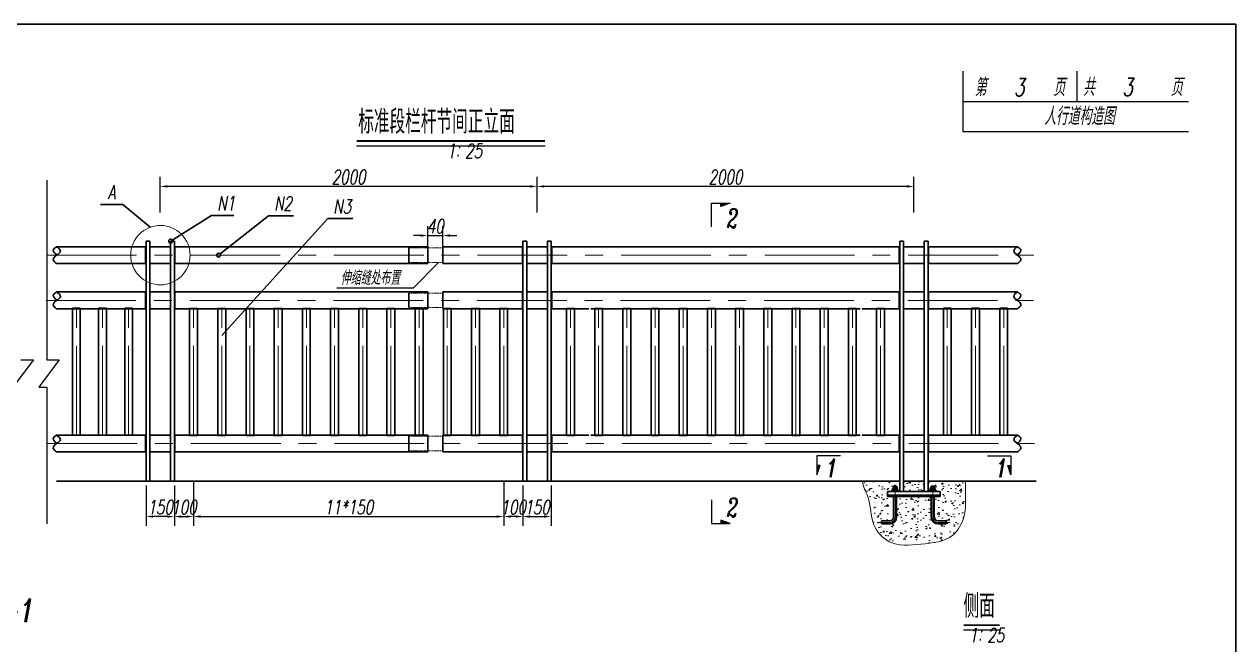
# Model space of a CAD drawing. Header units: millimetres. Extents: x -24082 to -8318, y -18393 to -12453.
# Drawn here: x -13462 to -8318, y -15089 to -12453 of the extents above; entities that cross this region are included whole.
import ezdxf
from ezdxf.enums import TextEntityAlignment as Align

# ---------------------------------------------------------------- set-up
doc = ezdxf.new("R2010")
doc.units = ezdxf.units.MM
doc.header["$LTSCALE"] = 12
doc.linetypes.add('CENTER', pattern=[50.8, 31.75, -6.35, 6.35, -6.35])
doc.linetypes.add('DASHED', pattern=[19.05, 12.7, -6.35])
for name, color, linetype, lineweight in [('1轮廓实线层', 1, 'Continuous', 30), ('2细线层', 7, 'Continuous', 13), ('3中心线层', 1, 'CENTER', 13), ('5剖面线层', 7, 'Continuous', 13), ('6文字层', 7, 'Continuous', 13), ('7标注层', 7, 'Continuous', 13), ('8符号标注层', 1, 'Continuous', 13)]:
    doc.layers.add(name, color=color, linetype=linetype, lineweight=lineweight)
for name, color, linetype in [('图框', 5, 'Continuous'), ('文本', 7, 'Continuous'), ('断面符号', 7, 'Continuous')]:
    doc.layers.add(name, color=color, linetype=linetype)
doc.styles.add('ffdb', font='italc1.shx', dxfattribs={"width": 0.7, "bigfont": 'fsdb.shx'})
doc.styles.add('HZTXT', font='italc1.shx', dxfattribs={"width": 0.75, "bigfont": 'fsdb.shx'})
doc.dimstyles.new('TH_GBDIM', dxfattribs={"dimscale": 20, "dimtxt": 3, "dimasz": 1.5, "dimexe": 2, "dimexo": 0, "dimgap": 1.5, "dimtad": 1, "dimdec": 1, "dimzin": 0, "dimdsep": 46, "dimtxsty": 'HZTXT', "dimcen": 2.5, "dimclrd": 6, "dimclre": 6, "dimclrt": 6, "dimadec": 0, "dimazin": 0, "dimtfac": 0.714286, "dimtdec": 1, "dimtmove": 0, "dimatfit": 3, "dimfxl": 1, "dimtolj": 1, "dimtzin": 0, "dimarcsym": 0})

# ---------------------------------------------------------------- blocks, each defined once
blk = doc.blocks.new('*D611')
at = {"layer": '7标注层', "lineweight": -2}
for p, q in [((-11284.6, -13253.1), (-11284.6, -13101.9)), ((-9684.6, -13253.1), (-9684.6, -13101.9)), ((-9714.6, -13141.9), (-11254.6, -13141.9))]:
    blk.add_line(p, q, dxfattribs=at)
at = {"layer": '7标注层'}
for points in [[(-11254.6, -13136.9), (-11254.6, -13146.9), (-11284.6, -13141.9)], [(-9714.6, -13136.9), (-9714.6, -13146.9), (-9684.6, -13141.9)]]:
    blk.add_solid(points, dxfattribs=at)
at = {"layer": 'Defpoints', "color": 0}
for p in [(-11284.6, -13141.9), (-11284.6, -13253.1), (-9684.6, -13253.1)]:
    blk.add_point(p, dxfattribs=at)
at = {"layer": '7标注层', "insert": (-10484.6, -13101.9), "char_height": 60, "attachment_point": 5, "style": 'ffdb'}
blk.add_mtext('\\A1;2000{}{}', dxfattribs=at)
blk = doc.blocks.new('*D612')
at = {"layer": '7标注层', "lineweight": -2}
for p, q in [((-12944.6, -14412.8), (-12944.6, -14583.9)), ((-12824.6, -14412.8), (-12824.6, -14583.9)), ((-12854.6, -14543.9), (-12914.6, -14543.9))]:
    blk.add_line(p, q, dxfattribs=at)
at = {"layer": '7标注层'}
for points in [[(-12914.6, -14538.9), (-12914.6, -14548.9), (-12944.6, -14543.9)], [(-12854.6, -14538.9), (-12854.6, -14548.9), (-12824.6, -14543.9)]]:
    blk.add_solid(points, dxfattribs=at)
at = {"layer": 'Defpoints', "color": 0}
for p in [(-12944.6, -14412.8), (-12824.6, -14412.8), (-12944.6, -14543.9)]:
    blk.add_point(p, dxfattribs=at)
at = {"layer": '7标注层', "insert": (-12884.6, -14503.9), "char_height": 60, "attachment_point": 5, "style": 'ffdb'}
blk.add_mtext('\\A1;150', dxfattribs=at)
blk = doc.blocks.new('*D613')
at = {"layer": '7标注层', "lineweight": -2}
for p, q in [((-12824.6, -14412.8), (-12824.6, -14583.9)), ((-12742.8, -14412.8), (-12742.8, -14583.9)), ((-12794.6, -14543.9), (-12772.8, -14543.9))]:
    blk.add_line(p, q, dxfattribs=at)
at = {"layer": '7标注层'}
for points in [[(-12794.6, -14538.9), (-12794.6, -14548.9), (-12824.6, -14543.9)], [(-12772.8, -14538.9), (-12772.8, -14548.9), (-12742.8, -14543.9)]]:
    blk.add_solid(points, dxfattribs=at)
at = {"layer": 'Defpoints', "color": 0}
for p in [(-12824.6, -14412.8), (-12742.8, -14412.8), (-12742.8, -14543.9)]:
    blk.add_point(p, dxfattribs=at)
at = {"layer": '7标注层', "insert": (-12783.7, -14503.9), "char_height": 60, "attachment_point": 5, "style": 'ffdb'}
blk.add_mtext('\\A1;100', dxfattribs=at)
blk = doc.blocks.new('*D614')
at = {"layer": '7标注层', "lineweight": -2}
for p, q in [((-12884.6, -13253.1), (-12884.6, -13101.9)), ((-11284.6, -13253.1), (-11284.6, -13101.9)), ((-11314.6, -13141.9), (-12854.6, -13141.9))]:
    blk.add_line(p, q, dxfattribs=at)
at = {"layer": '7标注层'}
for points in [[(-12854.6, -13136.9), (-12854.6, -13146.9), (-12884.6, -13141.9)], [(-11314.6, -13136.9), (-11314.6, -13146.9), (-11284.6, -13141.9)]]:
    blk.add_solid(points, dxfattribs=at)
at = {"layer": 'Defpoints', "color": 0}
for p in [(-12884.6, -13141.9), (-12884.6, -13253.1), (-11284.6, -13253.1)]:
    blk.add_point(p, dxfattribs=at)
at = {"layer": '7标注层', "insert": (-12084.6, -13101.9), "char_height": 60, "attachment_point": 5, "style": 'ffdb'}
blk.add_mtext('\\A1;2000{}{}', dxfattribs=at)
blk = doc.blocks.new('_DOTBLANK')
at = {"color": 0, "linetype": 'ByBlock'}
blk.add_line((-0.5, 0), (-1, 0), dxfattribs=at)
blk.add_circle((0, 0), 0.5, dxfattribs=at)
blk = doc.blocks.new('*D588')
at = {"layer": '7标注层', "lineweight": -2}
for p, q in [((-12742.8, -14393.9), (-12742.8, -14583.9)), ((-11426.4, -14393.9), (-11426.4, -14583.9)), ((-12712.8, -14543.9), (-11456.4, -14543.9))]:
    blk.add_line(p, q, dxfattribs=at)
at = {"layer": '7标注层'}
for points in [[(-12712.8, -14538.9), (-12712.8, -14548.9), (-12742.8, -14543.9)], [(-11456.4, -14538.9), (-11456.4, -14548.9), (-11426.4, -14543.9)]]:
    blk.add_solid(points, dxfattribs=at)
at = {"layer": 'Defpoints', "color": 0}
for p in [(-12742.8, -14393.9), (-11426.4, -14393.9), (-11426.4, -14543.9)]:
    blk.add_point(p, dxfattribs=at)
at = {"layer": '7标注层', "insert": (-12084.6, -14503.9), "char_height": 60, "attachment_point": 5, "style": 'ffdb'}
blk.add_mtext('\\A1;11*150', dxfattribs=at)
blk = doc.blocks.new('*D589')
at = {"layer": '7标注层', "lineweight": -2}
for p, q in [((-11426.4, -14412.8), (-11426.4, -14583.9)), ((-11344.6, -14412.8), (-11344.6, -14583.9)), ((-11374.6, -14543.9), (-11396.4, -14543.9))]:
    blk.add_line(p, q, dxfattribs=at)
at = {"layer": '7标注层'}
for points in [[(-11396.4, -14538.9), (-11396.4, -14548.9), (-11426.4, -14543.9)], [(-11374.6, -14538.9), (-11374.6, -14548.9), (-11344.6, -14543.9)]]:
    blk.add_solid(points, dxfattribs=at)
at = {"layer": 'Defpoints', "color": 0}
for p in [(-11426.4, -14412.8), (-11344.6, -14412.8), (-11426.4, -14543.9)]:
    blk.add_point(p, dxfattribs=at)
at = {"layer": '7标注层', "insert": (-11385.5, -14503.9), "char_height": 60, "attachment_point": 5, "style": 'ffdb'}
blk.add_mtext('\\A1;100', dxfattribs=at)
blk = doc.blocks.new('*D590')
at = {"layer": '7标注层', "lineweight": -2}
for p, q in [((-11344.6, -14412.8), (-11344.6, -14583.9)), ((-11224.6, -14412.8), (-11224.6, -14583.9)), ((-11314.6, -14543.9), (-11254.6, -14543.9))]:
    blk.add_line(p, q, dxfattribs=at)
at = {"layer": '7标注层'}
for points in [[(-11314.6, -14538.9), (-11314.6, -14548.9), (-11344.6, -14543.9)], [(-11254.6, -14538.9), (-11254.6, -14548.9), (-11224.6, -14543.9)]]:
    blk.add_solid(points, dxfattribs=at)
at = {"layer": 'Defpoints', "color": 0}
for p in [(-11344.6, -14412.8), (-11224.6, -14412.8), (-11224.6, -14543.9)]:
    blk.add_point(p, dxfattribs=at)
at = {"layer": '7标注层', "insert": (-11284.6, -14503.9), "char_height": 60, "attachment_point": 5, "style": 'ffdb'}
blk.add_mtext('\\A1;150', dxfattribs=at)
blk = doc.blocks.new('*D591')
at = {"layer": '7标注层', "lineweight": -2}
for p, q in [((-11748.6, -13398.3), (-11748.6, -13310.6)), ((-11684.6, -13398.3), (-11684.6, -13310.6)), ((-11778.6, -13350.6), (-11808.6, -13350.6)), ((-11748.6, -13350.6), (-11684.6, -13350.6)), ((-11654.6, -13350.6), (-11624.6, -13350.6))]:
    blk.add_line(p, q, dxfattribs=at)
at = {"layer": '7标注层'}
for points in [[(-11778.6, -13345.6), (-11778.6, -13355.6), (-11748.6, -13350.6)], [(-11654.6, -13345.6), (-11654.6, -13355.6), (-11684.6, -13350.6)]]:
    blk.add_solid(points, dxfattribs=at)
at = {"layer": 'Defpoints', "color": 0}
for p in [(-11684.6, -13350.6), (-11748.6, -13398.3), (-11684.6, -13398.3)]:
    blk.add_point(p, dxfattribs=at)
at = {"layer": '7标注层', "insert": (-11716.6, -13310.6), "char_height": 60, "attachment_point": 5, "style": 'ffdb'}
blk.add_mtext('\\A1;40', dxfattribs=at)

msp = doc.modelspace()

# ---------------------------------------------------------------- hatches: boundary and pattern name
at = {"layer": '5剖面线层'}
h = msp.add_hatch(dxfattribs=at)
h.set_pattern_fill('AR-CONC', color=256, scale=0.4, style=0)
h.set_pattern_definition([(50, (-13857.72, -17189.08), (72.8739, -6.3756), [7.62, -83.82]), (355, (-13857.72, -17189.08), (-14.0971, 76.4227), [6.096, -67.056]), (100.451, (-13851.65, -17189.614), (58.777, 70.0467), [6.476, -71.236]), (46.1842, (-13857.72, -17168.76), (108.4316, -16.817), [11.43, -125.73]), (96.6356, (-13848.69, -17170.16), (94.9617, 98.9702), [9.714, -106.854]), (351.184, (-13857.72, -17168.76), (94.9618, 98.97), [9.144, -100.584]), (21, (-13847.56, -17173.84), (60.64595, -40.9062), [7.62, -83.82]), (326, (-13847.56, -17173.84), (24.7208, 73.6752), [6.096, -67.056]), (71.4514, (-13842.51, -17177.25), (85.3666, 32.7691), [6.476, -71.236]), (37.5, (-13857.723, -17189.083), (1.23544, 33.82202), [0, -66.2432, 0, -68.072, 0, -67.31]), (7.5, (-13857.723, -17189.083), (26.72787, 40.07223), [0, -38.8112, 0, -64.7192, 0, -25.654]), (327.5, (-13880.38, -17189.083), (54.23624, -2.2915), [0, -25.4, 0, -79.248, 0, -105.156]), (317.5, (-13890.54, -17189.083), (59.25167, 10.1706), [0, -33.02, 0, -52.6288, 0, -74.676])])
edge = h.paths.add_edge_path()
edge.add_line((-9572.591, -14458.654), (-9598.191, -14458.654))
edge.add_line((-9598.191, -14458.654), (-9598.191, -14546.654))
edge.add_arc((-9582.191, -14546.654), 16, 180, 270)
edge.add_line((-9582.191, -14562.654), (-9546.991, -14562.654))
edge.add_line((-9546.991, -14562.654), (-9546.991, -14575.454))
edge.add_line((-9546.991, -14575.454), (-9582.191, -14575.454))
edge.add_arc((-9582.191, -14546.654), 28.8, 180, 270, ccw=False)
edge.add_line((-9610.991, -14546.654), (-9610.991, -14458.654))
edge.add_line((-9610.991, -14458.654), (-9758.191, -14458.654))
edge.add_line((-9758.191, -14458.654), (-9758.191, -14546.654))
edge.add_arc((-9786.991, -14546.654), 28.8, 270, 360, ccw=False)
edge.add_line((-9786.991, -14575.454), (-9822.191, -14575.454))
edge.add_line((-9822.191, -14575.454), (-9822.191, -14562.654))
edge.add_line((-9822.191, -14562.654), (-9786.991, -14562.654))
edge.add_arc((-9786.991, -14546.654), 16, 270, 360)
edge.add_line((-9770.991, -14546.654), (-9770.991, -14458.654))
edge.add_line((-9770.991, -14458.654), (-9796.591, -14458.654))
edge.add_line((-9796.591, -14458.654), (-9796.591, -14437.854))
edge.add_line((-9796.591, -14437.854), (-9780.591, -14437.854))
edge.add_line((-9780.591, -14437.854), (-9780.591, -14435.454))
edge.add_line((-9780.591, -14435.454), (-9772.616, -14435.454))
edge.add_arc((-9772.616, -14430.723), 4.731, 235.570715, 270, ccw=False)
edge.add_line((-9775.291, -14434.625), (-9775.291, -14424.443))
edge.add_arc((-9772.616, -14428.346), 4.731, 90, 124.429285, ccw=False)
edge.add_line((-9772.616, -14423.614), (-9770.991, -14423.614))
edge.add_line((-9770.991, -14423.614), (-9770.991, -14415.454))
edge.add_line((-9770.991, -14415.454), (-9758.191, -14415.454))
edge.add_line((-9758.191, -14415.454), (-9758.191, -14423.614))
edge.add_line((-9758.191, -14423.614), (-9756.566, -14423.614))
edge.add_arc((-9756.566, -14428.346), 4.731, 55.570715, 90, ccw=False)
edge.add_line((-9753.891, -14424.443), (-9753.891, -14434.625))
edge.add_arc((-9756.566, -14430.723), 4.731, 270, 304.429285, ccw=False)
edge.add_line((-9756.566, -14435.454), (-9748.591, -14435.454))
edge.add_line((-9748.591, -14435.454), (-9748.591, -14437.854))
edge.add_line((-9748.591, -14437.854), (-9744.591, -14437.854))
edge.add_line((-9744.591, -14437.854), (-9744.591, -14393.854))
edge.add_line((-9744.591, -14393.854), (-9903.255, -14393.854))
edge.add_spline(control_points=[(-9903.255, -14393.854), (-9901.306, -14417.032), (-9864.754, -14473.793), (-9872.232, -14574.431), (-9784.494, -14674.581), (-9653.721, -14660.76), (-9522.428, -14649.273), (-9466.992, -14550.216), (-9464.057, -14469.246), (-9466.264, -14418.659), (-9465.071, -14393.854)], knot_values=[0, 0, 0, 0, 87.22495763, 239.55260356, 360.30246102, 528.98281015, 705.02045333, 818.67103426, 915.17336887, 1008.2993377, 1008.2993377, 1008.2993377, 1008.2993377], degree=3, periodic=0)
edge.add_line((-9465.071, -14393.854), (-9624.591, -14393.854))
edge.add_line((-9624.591, -14393.854), (-9624.591, -14437.854))
edge.add_line((-9624.591, -14437.854), (-9620.591, -14437.854))
edge.add_line((-9620.591, -14437.854), (-9620.591, -14435.454))
edge.add_line((-9620.591, -14435.454), (-9612.616, -14435.454))
edge.add_arc((-9612.616, -14430.723), 4.731, 235.570715, 270, ccw=False)
edge.add_line((-9615.291, -14434.625), (-9615.291, -14424.443))
edge.add_arc((-9612.616, -14428.346), 4.731, 90, 124.429285, ccw=False)
edge.add_line((-9612.616, -14423.614), (-9610.991, -14423.614))
edge.add_line((-9610.991, -14423.614), (-9610.991, -14415.454))
edge.add_line((-9610.991, -14415.454), (-9598.191, -14415.454))
edge.add_line((-9598.191, -14415.454), (-9598.191, -14423.614))
edge.add_line((-9598.191, -14423.614), (-9596.566, -14423.614))
edge.add_arc((-9596.566, -14428.346), 4.731, 55.570715, 90, ccw=False)
edge.add_line((-9593.891, -14424.443), (-9593.891, -14434.625))
edge.add_arc((-9596.566, -14430.723), 4.731, 270, 304.429285, ccw=False)
edge.add_line((-9596.566, -14435.454), (-9588.591, -14435.454))
edge.add_line((-9588.591, -14435.454), (-9588.591, -14437.854))
edge.add_line((-9588.591, -14437.854), (-9572.591, -14437.854))
edge.add_line((-9572.591, -14437.854), (-9572.591, -14458.654))
h.paths.add_polyline_path([(-9640.591, -14437.854), (-9640.591, -14393.854), (-9728.591, -14393.854), (-9728.591, -14437.854)], flags=16)
at = {"layer": '断面符号'}
for points in [[(-10504.356, -13213.447), (-10504.356, -13227.268), (-10464.356, -13213.447)], [(-10096.615, -14366.482), (-10082.794, -14326.482), (-10096.615, -14326.482)], [(-9272.567, -14326.482), (-9286.387, -14326.482), (-9272.567, -14366.482)], [(-10464.356, -14572.782), (-10504.356, -14558.962), (-10504.356, -14572.782)]]:
    msp.add_hatch(color=6, dxfattribs=at).paths.add_polyline_path(points)

# ---------------------------------------------------------------- linework, layer by layer
at = {"color": 6}
for p, q in [((-13366.159, -13116.062), (-13366.159, -13878.512)), ((-11809.044, -13572.917), (-11703.4, -13464.454)), ((-12134.065, -13572.917), (-11809.044, -13572.917)), ((-13422.798, -13878.512), (-13510.438, -13994.152)), ((-13475.965, -13878.512), (-13422.798, -13878.512)), ((-13312.992, -13878.512), (-13400.633, -13994.152)), ((-13366.159, -13878.512), (-13312.992, -13878.512)), ((-13400.633, -13994.152), (-13366.159, -13994.152)), ((-13400.633, -13994.152), (-13366.159, -13994.152)), ((-13366.159, -13994.152), (-13366.159, -14575.218))]:
    msp.add_line(p, q, dxfattribs=at)
for p, q in [((-13223.791, -13659.133), (-13257.391, -13659.133)), ((-13112.791, -13659.133), (-13146.391, -13659.133)), ((-13001.791, -13659.133), (-13035.391, -13659.133)), ((-12759.607, -13659.133), (-12726.007, -13659.133)), ((-12639.931, -13659.133), (-12606.331, -13659.133)), ((-12520.256, -13659.133), (-12486.656, -13659.133)), ((-12400.58, -13659.133), (-12366.98, -13659.133)), ((-12280.904, -13659.133), (-12247.304, -13659.133)), ((-12161.229, -13659.133), (-12127.629, -13659.133)), ((-12041.553, -13659.133), (-12007.953, -13659.133)), ((-11921.877, -13659.133), (-11888.277, -13659.133)), ((-11802.202, -13659.133), (-11768.602, -13659.133)), ((-11682.526, -13659.133), (-11648.926, -13659.133)), ((-11562.85, -13659.133), (-11529.25, -13659.133)), ((-11443.175, -13659.133), (-11409.575, -13659.133)), ((-11159.607, -13659.133), (-11126.007, -13659.133)), ((-11039.931, -13659.133), (-11006.331, -13659.133)), ((-10920.256, -13659.133), (-10886.656, -13659.133)), ((-10800.58, -13659.133), (-10766.98, -13659.133)), ((-10680.904, -13659.133), (-10647.304, -13659.133)), ((-10561.229, -13659.133), (-10527.629, -13659.133)), ((-10441.553, -13659.133), (-10407.953, -13659.133)), ((-10321.877, -13659.133), (-10288.277, -13659.133)), ((-10202.202, -13659.133), (-10168.602, -13659.133)), ((-10082.526, -13659.133), (-10048.926, -13659.133)), ((-9962.85, -13659.133), (-9929.25, -13659.133)), ((-9843.175, -13659.133), (-9809.575, -13659.133)), ((-9526.007, -13659.133), (-9559.607, -13659.133)), ((-9406.331, -13659.133), (-9439.931, -13659.133)), ((-9286.656, -13659.133), (-9320.256, -13659.133)), ((-13223.791, -14200.121), (-13257.391, -14200.121)), ((-13112.791, -14200.121), (-13146.391, -14200.121)), ((-13001.791, -14200.121), (-13035.391, -14200.121)), ((-12759.607, -14200.121), (-12726.007, -14200.121)), ((-12639.931, -14200.121), (-12606.331, -14200.121)), ((-12520.256, -14200.121), (-12486.656, -14200.121)), ((-12400.58, -14200.121), (-12366.98, -14200.121)), ((-12280.904, -14200.121), (-12247.304, -14200.121)), ((-12161.229, -14200.121), (-12127.629, -14200.121)), ((-12041.553, -14200.121), (-12007.953, -14200.121)), ((-11921.877, -14200.121), (-11888.277, -14200.121)), ((-11802.202, -14200.121), (-11768.602, -14200.121)), ((-11682.526, -14200.121), (-11648.926, -14200.121)), ((-11562.85, -14200.121), (-11529.25, -14200.121)), ((-11443.175, -14200.121), (-11409.575, -14200.121)), ((-11159.607, -14200.121), (-11126.007, -14200.121)), ((-11039.931, -14200.121), (-11006.331, -14200.121)), ((-10920.256, -14200.121), (-10886.656, -14200.121)), ((-10800.58, -14200.121), (-10766.98, -14200.121)), ((-10680.904, -14200.121), (-10647.304, -14200.121)), ((-10561.229, -14200.121), (-10527.629, -14200.121)), ((-10441.553, -14200.121), (-10407.953, -14200.121)), ((-10321.877, -14200.121), (-10288.277, -14200.121)), ((-10202.202, -14200.121), (-10168.602, -14200.121)), ((-10082.526, -14200.121), (-10048.926, -14200.121)), ((-9962.85, -14200.121), (-9929.25, -14200.121)), ((-9843.175, -14200.121), (-9809.575, -14200.121)), ((-9526.007, -14200.121), (-9559.607, -14200.121)), ((-9406.331, -14200.121), (-9439.931, -14200.121)), ((-9286.656, -14200.121), (-9320.256, -14200.121))]:
    msp.add_line(p, q)
for points in [[(-16718.125, -12453.117), (-8318.125, -12453.117), (-8318.125, -18393.117), (-16718.125, -18393.117)], [(-8318.125, -12453.118), (-8318.125, -18393.118), (-16718.125, -18393.118), (-16718.125, -12453.118)]]:
    msp.add_lwpolyline(points, close=True)
at = {"color": 7}
msp.add_lwpolyline([(-16718.125, -18393.118), (-8318.125, -18393.118), (-8318.125, -12453.118), (-16718.125, -12453.118)], close=True, dxfattribs=at)
at = {"color": 6, "linetype": 'Continuous', "const_width": 8}
msp.add_lwpolyline([(-12050.761, -12949.085), (-11250.314, -12949.085)], dxfattribs=at)
at = {"color": 6, "linetype": 'Continuous'}
msp.add_lwpolyline([(-12050.761, -12969.085), (-11250.314, -12969.085)], dxfattribs=at)
at = {"color": 3, "linetype": 'Continuous', "const_width": 8}
msp.add_lwpolyline([(-9474.055, -15005.482), (-9321.109, -15005.482)], dxfattribs=at)
at = {"color": 0, "linetype": 'Continuous'}
msp.add_lwpolyline([(-9474.055, -15025.482), (-9321.109, -15025.482)], dxfattribs=at)
at = {"layer": '1轮廓实线层'}
for p, q in [((-12944.591, -14393.854), (-12944.591, -13373.854)), ((-12944.591, -13373.854), (-12928.591, -13373.854)), ((-12928.591, -14393.854), (-12928.591, -13373.854)), ((-12840.591, -14393.854), (-12840.591, -13373.854)), ((-12840.591, -13373.854), (-12824.591, -13373.854)), ((-12824.591, -14393.854), (-12824.591, -13373.854)), ((-11344.591, -14393.854), (-11344.591, -13373.854)), ((-11344.591, -13373.854), (-11328.591, -13373.854)), ((-11328.591, -14393.854), (-11328.591, -13373.854)), ((-11240.591, -14393.854), (-11240.591, -13373.854)), ((-11240.591, -13373.854), (-11224.591, -13373.854)), ((-11224.591, -14393.854), (-11224.591, -13373.854)), ((-9744.591, -14437.854), (-9744.591, -13373.854)), ((-9744.591, -13373.854), (-9728.591, -13373.854)), ((-9728.591, -14437.854), (-9728.591, -13373.854)), ((-9640.591, -14437.854), (-9640.591, -13373.854)), ((-9640.591, -13373.854), (-9624.591, -13373.854)), ((-9624.591, -14437.854), (-9624.591, -13373.854)), ((-13324.981, -13398.254), (-12944.591, -13398.254)), ((-12946.591, -13469.454), (-12946.591, -13398.254)), ((-12928.591, -13398.254), (-12840.591, -13398.254)), ((-12824.591, -13398.254), (-11748.591, -13398.254)), ((-12822.591, -13469.454), (-12822.591, -13398.254)), ((-11828.591, -13403.254), (-11828.591, -13464.454)), ((-11748.591, -13398.254), (-11748.591, -13469.454)), ((-11684.591, -13398.254), (-11344.591, -13398.254)), ((-11684.591, -13398.254), (-11684.591, -13469.454)), ((-11346.591, -13469.454), (-11346.591, -13398.254)), ((-11328.591, -13398.254), (-11240.591, -13398.254)), ((-11224.591, -13398.254), (-9744.591, -13398.254)), ((-11222.591, -13469.454), (-11222.591, -13398.254)), ((-9746.591, -13469.454), (-9746.591, -13398.254)), ((-9728.591, -13398.254), (-9640.591, -13398.254)), ((-9244.201, -13398.254), (-9624.591, -13398.254)), ((-9622.591, -13469.454), (-9622.591, -13398.254)), ((-13324.981, -13469.454), (-12944.591, -13469.454)), ((-12928.591, -13469.454), (-12840.591, -13469.454)), ((-12824.591, -13469.454), (-11748.591, -13469.454)), ((-11684.591, -13469.454), (-11344.591, -13469.454)), ((-11328.591, -13469.454), (-11240.591, -13469.454)), ((-11224.591, -13469.454), (-9744.591, -13469.454)), ((-9728.591, -13469.454), (-9640.591, -13469.454)), ((-9244.201, -13469.454), (-9624.591, -13469.454)), ((-13324.981, -13590.254), (-12944.591, -13590.254)), ((-12946.591, -13661.454), (-12946.591, -13590.254)), ((-12928.591, -13590.254), (-12840.591, -13590.254)), ((-12824.591, -13590.254), (-11748.591, -13590.254)), ((-12822.591, -13661.454), (-12822.591, -13590.254)), ((-11828.591, -13595.254), (-11828.591, -13656.454)), ((-11748.591, -13590.254), (-11748.591, -13661.454)), ((-11684.591, -13590.254), (-11344.591, -13590.254)), ((-11684.591, -13590.254), (-11684.591, -13661.454)), ((-11346.591, -13661.454), (-11346.591, -13590.254)), ((-11328.591, -13590.254), (-11240.591, -13590.254)), ((-11224.591, -13590.254), (-9744.591, -13590.254)), ((-11222.591, -13661.454), (-11222.591, -13590.254)), ((-9746.591, -13661.454), (-9746.591, -13590.254)), ((-9728.591, -13590.254), (-9640.591, -13590.254)), ((-9244.201, -13590.254), (-9624.591, -13590.254)), ((-9622.591, -13661.454), (-9622.591, -13590.254)), ((-13324.981, -13661.454), (-12946.591, -13661.454)), ((-13257.391, -14200.121), (-13257.391, -13659.133)), ((-13223.791, -14200.121), (-13223.791, -13659.133)), ((-13146.391, -14200.121), (-13146.391, -13659.133)), ((-13112.791, -14200.121), (-13112.791, -13659.133)), ((-13035.391, -14200.121), (-13035.391, -13659.133)), ((-13001.791, -14200.121), (-13001.791, -13659.133)), ((-12928.591, -13661.454), (-12840.591, -13661.454)), ((-12822.591, -13661.454), (-11748.591, -13661.454)), ((-12759.607, -14200.121), (-12759.607, -13659.133)), ((-12726.007, -14200.121), (-12726.007, -13659.133)), ((-12639.931, -14200.121), (-12639.931, -13659.133)), ((-12606.331, -14200.121), (-12606.331, -13659.133)), ((-12520.256, -14200.121), (-12520.256, -13659.133)), ((-12486.656, -14200.121), (-12486.656, -13659.133)), ((-12400.58, -14200.121), (-12400.58, -13659.133)), ((-12366.98, -14200.121), (-12366.98, -13659.133)), ((-12280.904, -14200.121), (-12280.904, -13659.133)), ((-12247.304, -14200.121), (-12247.304, -13659.133)), ((-12161.229, -14200.121), (-12161.229, -13659.133)), ((-12127.629, -14200.121), (-12127.629, -13659.133)), ((-12041.553, -14200.121), (-12041.553, -13659.133)), ((-12007.953, -14200.121), (-12007.953, -13659.133)), ((-11921.877, -14200.121), (-11921.877, -13659.133)), ((-11888.277, -14200.121), (-11888.277, -13659.133)), ((-11802.202, -14200.121), (-11802.202, -13659.133)), ((-11768.602, -14200.121), (-11768.602, -13659.133)), ((-11684.591, -13661.454), (-11346.591, -13661.454)), ((-11682.526, -14200.121), (-11682.526, -13659.133)), ((-11648.926, -14200.121), (-11648.926, -13659.133)), ((-11562.85, -14200.121), (-11562.85, -13659.133)), ((-11529.25, -14200.121), (-11529.25, -13659.133)), ((-11443.175, -14200.121), (-11443.175, -13659.133)), ((-11409.575, -14200.121), (-11409.575, -13659.133)), ((-11328.591, -13661.454), (-11240.591, -13661.454)), ((-11064.591, -13661.454), (-11224.591, -13661.454)), ((-11159.607, -14200.121), (-11159.607, -13659.133)), ((-11126.007, -14200.121), (-11126.007, -13659.133)), ((-9912.591, -13661.454), (-11056.591, -13661.454)), ((-11039.931, -14200.121), (-11039.931, -13659.133)), ((-11006.331, -14200.121), (-11006.331, -13659.133)), ((-10920.256, -14200.121), (-10920.256, -13659.133)), ((-10886.656, -14200.121), (-10886.656, -13659.133)), ((-10800.58, -14200.121), (-10800.58, -13659.133)), ((-10766.98, -14200.121), (-10766.98, -13659.133)), ((-10680.904, -14200.121), (-10680.904, -13659.133)), ((-10647.304, -14200.121), (-10647.304, -13659.133)), ((-10561.229, -14200.121), (-10561.229, -13659.133)), ((-10527.629, -14200.121), (-10527.629, -13659.133)), ((-10441.553, -14200.121), (-10441.553, -13659.133)), ((-10407.953, -14200.121), (-10407.953, -13659.133)), ((-10321.877, -14200.121), (-10321.877, -13659.133)), ((-10288.277, -14200.121), (-10288.277, -13659.133)), ((-10202.202, -14200.121), (-10202.202, -13659.133)), ((-10168.602, -14200.121), (-10168.602, -13659.133)), ((-10082.526, -14200.121), (-10082.526, -13659.133)), ((-10048.926, -14200.121), (-10048.926, -13659.133)), ((-9962.85, -14200.121), (-9962.85, -13659.133)), ((-9929.25, -14200.121), (-9929.25, -13659.133)), ((-9744.591, -13661.454), (-9904.591, -13661.454)), ((-9843.175, -14200.121), (-9843.175, -13659.133)), ((-9809.575, -14200.121), (-9809.575, -13659.133)), ((-9728.591, -13661.454), (-9640.591, -13661.454)), ((-9244.201, -13661.454), (-9622.591, -13661.454)), ((-9559.607, -14200.121), (-9559.607, -13659.133)), ((-9526.007, -14200.121), (-9526.007, -13659.133)), ((-9439.931, -14200.121), (-9439.931, -13659.133)), ((-9406.331, -14200.121), (-9406.331, -13659.133)), ((-9320.256, -14200.121), (-9320.256, -13659.133)), ((-9286.656, -14200.121), (-9286.656, -13659.133)), ((-13324.981, -14198.254), (-12946.591, -14198.254)), ((-12946.591, -14269.454), (-12946.591, -14198.254)), ((-12928.591, -14198.254), (-12840.591, -14198.254)), ((-12822.591, -14198.254), (-11748.591, -14198.254)), ((-12822.591, -14269.454), (-12822.591, -14198.254)), ((-11828.591, -14203.254), (-11828.591, -14264.454)), ((-11748.591, -14198.254), (-11748.591, -14269.454)), ((-11684.591, -14198.254), (-11346.591, -14198.254)), ((-11684.591, -14198.254), (-11684.591, -14269.454)), ((-11346.591, -14269.454), (-11346.591, -14198.254)), ((-11328.591, -14198.254), (-11240.591, -14198.254)), ((-11064.591, -14198.254), (-11224.591, -14198.254)), ((-11222.591, -14269.454), (-11222.591, -14198.254)), ((-9912.591, -14198.254), (-11056.591, -14198.254)), ((-9744.591, -14198.254), (-9904.591, -14198.254)), ((-9746.591, -14269.454), (-9746.591, -14198.254)), ((-9728.591, -14198.254), (-9640.591, -14198.254)), ((-9622.591, -14269.454), (-9622.591, -14198.254)), ((-9244.201, -14198.254), (-9622.591, -14198.254)), ((-13324.981, -14269.454), (-12944.591, -14269.454)), ((-12928.591, -14269.454), (-12840.591, -14269.454)), ((-12824.591, -14269.454), (-11748.591, -14269.454)), ((-11684.591, -14269.454), (-11344.591, -14269.454)), ((-11328.591, -14269.454), (-11240.591, -14269.454)), ((-11224.591, -14269.454), (-9744.591, -14269.454)), ((-9728.591, -14269.454), (-9640.591, -14269.454)), ((-9244.201, -14269.454), (-9624.591, -14269.454)), ((-13324.981, -14393.854), (-9744.591, -14393.854)), ((-9728.591, -14393.854), (-9640.591, -14393.854)), ((-9624.591, -14393.854), (-9166.194, -14393.854)), ((-9796.591, -14437.854), (-9572.591, -14437.854)), ((-9796.591, -14458.654), (-9796.591, -14437.854)), ((-9796.591, -14453.854), (-9572.591, -14453.854)), ((-9764.591, -14435.454), (-9780.591, -14435.454)), ((-9780.591, -14435.454), (-9780.591, -14437.854)), ((-9780.591, -14437.854), (-9764.591, -14437.854)), ((-9775.291, -14434.625), (-9775.291, -14424.443)), ((-9772.616, -14423.614), (-9756.566, -14423.614)), ((-9772.616, -14435.454), (-9756.566, -14435.454)), ((-9770.991, -14423.614), (-9770.991, -14415.454)), ((-9758.191, -14415.454), (-9770.991, -14415.454)), ((-9769.941, -14434.625), (-9769.941, -14424.443)), ((-9764.591, -14435.454), (-9748.591, -14435.454)), ((-9764.591, -14437.854), (-9604.591, -14437.854)), ((-9748.591, -14437.854), (-9764.591, -14437.854)), ((-9759.241, -14434.625), (-9759.241, -14424.443)), ((-9758.191, -14423.614), (-9758.191, -14415.454)), ((-9753.891, -14434.625), (-9753.891, -14424.443)), ((-9748.591, -14435.454), (-9748.591, -14437.854)), ((-9604.591, -14435.454), (-9620.591, -14435.454)), ((-9620.591, -14435.454), (-9620.591, -14437.854)), ((-9620.591, -14437.854), (-9604.591, -14437.854)), ((-9615.291, -14434.625), (-9615.291, -14424.443)), ((-9612.616, -14423.614), (-9596.566, -14423.614)), ((-9612.616, -14435.454), (-9596.566, -14435.454)), ((-9598.191, -14415.454), (-9610.991, -14415.454)), ((-9610.991, -14423.614), (-9610.991, -14415.454)), ((-9609.941, -14434.625), (-9609.941, -14424.443)), ((-9604.591, -14435.454), (-9588.591, -14435.454)), ((-9588.591, -14437.854), (-9604.591, -14437.854)), ((-9599.241, -14434.625), (-9599.241, -14424.443)), ((-9598.191, -14423.614), (-9598.191, -14415.454)), ((-9593.891, -14434.625), (-9593.891, -14424.443)), ((-9588.591, -14435.454), (-9588.591, -14437.854)), ((-9572.591, -14458.654), (-9572.591, -14437.854)), ((-9796.591, -14458.654), (-9572.591, -14458.654)), ((-9770.991, -14546.654), (-9770.991, -14458.654)), ((-9758.191, -14546.654), (-9758.191, -14458.654)), ((-9610.991, -14546.654), (-9610.991, -14458.654)), ((-9598.191, -14546.654), (-9598.191, -14458.654)), ((-9822.191, -14575.454), (-9822.191, -14562.654)), ((-9822.191, -14562.654), (-9786.991, -14562.654)), ((-9822.191, -14575.454), (-9786.991, -14575.454)), ((-9546.991, -14562.654), (-9582.191, -14562.654)), ((-9546.991, -14575.454), (-9582.191, -14575.454)), ((-9546.991, -14575.454), (-9546.991, -14562.654))]:
    msp.add_line(p, q, dxfattribs=at)
at = {"layer": '1轮廓实线层', "color": 6}
for points in [[(-12926.975, -13315.436), (-13043.435, -13218.565), (-13137.643, -13218.565)], [(-12826.998, -13365.415), (-12666.346, -13265.672), (-12571.594, -13265.672)], [(-12623.933, -13423.94), (-12424.412, -13266.435), (-12318.332, -13266.435)], [(-12623.131, -13774.726), (-12172.977, -13278.841), (-12066.897, -13278.841)]]:
    msp.add_lwpolyline(points, dxfattribs=at)
at = {"layer": '1轮廓实线层'}
for centre, radius, start, end in [((-9772.616, -14428.346), 4.731, 55.570715, 124.429285), ((-9772.616, -14430.723), 4.731, 235.570715, 304.429285), ((-9764.591, -14441.296), 17.682, 72.387947, 107.612053), ((-9764.591, -14417.772), 17.682, 252.387947, 287.612053), ((-9756.566, -14428.346), 4.731, 55.570715, 124.429285), ((-9756.566, -14430.723), 4.731, 235.570715, 304.429285), ((-9612.616, -14428.346), 4.731, 55.570715, 124.429285), ((-9612.616, -14430.723), 4.731, 235.570715, 304.429285), ((-9604.591, -14441.296), 17.682, 72.387947, 107.612053), ((-9604.591, -14417.772), 17.682, 252.387947, 287.612053), ((-9596.566, -14428.346), 4.731, 55.570715, 124.429285), ((-9596.566, -14430.723), 4.731, 235.570715, 304.429285), ((-9786.991, -14546.654), 28.8, 270, 0), ((-9786.991, -14546.654), 16, 270, 0), ((-9582.191, -14546.654), 28.8, 180, 270), ((-9582.191, -14546.654), 16, 180, 270)]:
    msp.add_arc(centre, radius, start, end, dxfattribs=at)
for points, start_tangent, end_tangent in [([(-13324.981, -13398.254), (-13338.435, -13412.244), (-13322.853, -13432.786)], (-0.81240884, -0.58308822), (0.87606973, -0.48218443)), ([(-13324.981, -13398.254), (-13308.161, -13417.286), (-13324.307, -13433.854), (-13338.435, -13453.587), (-13324.981, -13469.454)], (0.87982701, -0.47529404), (0.78267233, -0.62243395)), ([(-9244.201, -13398.254), (-9261.02, -13417.286), (-9244.875, -13433.854), (-9230.747, -13453.587), (-9244.201, -13469.454)], (-0.87982701, -0.47529404), (-0.78267233, -0.62243395)), ([(-9244.201, -13398.254), (-9230.747, -13412.244), (-9246.328, -13432.786)], (0.81240884, -0.58308822), (-0.87606973, -0.48218443)), ([(-13324.981, -13590.254), (-13338.435, -13604.244), (-13322.853, -13624.786)], (-0.81240884, -0.58308822), (0.87606973, -0.48218443)), ([(-13324.981, -13590.254), (-13308.161, -13609.286), (-13324.307, -13625.854), (-13338.435, -13645.587), (-13324.981, -13661.454)], (0.87982701, -0.47529404), (0.78267233, -0.62243395)), ([(-9244.201, -13590.254), (-9261.02, -13609.286), (-9244.875, -13625.854), (-9230.747, -13645.587), (-9244.201, -13661.454)], (-0.87982701, -0.47529404), (-0.78267233, -0.62243395)), ([(-9244.201, -13590.254), (-9230.747, -13604.244), (-9246.328, -13624.786)], (0.81240884, -0.58308822), (-0.87606973, -0.48218443)), ([(-13324.981, -14198.254), (-13338.435, -14212.244), (-13322.853, -14232.786)], (-0.81240884, -0.58308822), (0.87606973, -0.48218443)), ([(-13324.981, -14198.254), (-13308.161, -14217.286), (-13324.307, -14233.854), (-13338.435, -14253.587), (-13324.981, -14269.454)], (0.87982701, -0.47529404), (0.78267233, -0.62243395)), ([(-9244.201, -14198.254), (-9261.02, -14217.286), (-9244.875, -14233.854), (-9230.747, -14253.587), (-9244.201, -14269.454)], (-0.87982701, -0.47529404), (-0.78267233, -0.62243395)), ([(-9244.201, -14198.254), (-9230.747, -14212.244), (-9246.328, -14232.786)], (0.81240884, -0.58308822), (-0.87606973, -0.48218443))]:
    msp.add_spline(points, degree=3, dxfattribs=dict(at, start_tangent=start_tangent, end_tangent=end_tangent))
at = {"layer": '2细线层'}
for p, q in [((-9769.711, -14423.614), (-9769.711, -14415.454)), ((-9759.471, -14423.614), (-9759.471, -14415.454)), ((-9609.711, -14423.614), (-9609.711, -14415.454)), ((-9599.471, -14423.614), (-9599.471, -14415.454))]:
    msp.add_line(p, q, dxfattribs=at)
at = {"layer": '2细线层', "start_tangent": (0.08378385, -0.99648395), "end_tangent": (0.04804616, 0.99884512)}
msp.add_spline([(-9903.255, -14393.854), (-9880.193, -14459.713), (-9854.248, -14578.781), (-9789.865, -14650.798), (-9655.335, -14661.361), (-9519.844, -14622.952), (-9472.758, -14545.173), (-9465.071, -14468.355), (-9465.071, -14393.854)], degree=3, dxfattribs=at)
at = {"layer": '3中心线层', "color": 2}
for p, q in [((-13366.159, -13433.854), (-9166.194, -13433.854)), ((-13368.534, -13625.854), (-9166.194, -13625.854)), ((-13240.591, -14200.121), (-13240.591, -13659.133)), ((-13129.591, -14200.121), (-13129.591, -13659.133)), ((-13018.591, -14200.121), (-13018.591, -13659.133)), ((-12742.807, -14200.121), (-12742.807, -13659.133)), ((-12623.131, -14200.121), (-12623.131, -13659.133)), ((-12503.456, -14200.121), (-12503.456, -13659.133)), ((-12383.78, -14200.121), (-12383.78, -13659.133)), ((-12264.104, -14200.121), (-12264.104, -13659.133)), ((-12144.429, -14200.121), (-12144.429, -13659.133)), ((-12024.753, -14200.121), (-12024.753, -13659.133)), ((-11905.077, -14200.121), (-11905.077, -13659.133)), ((-11785.402, -14200.121), (-11785.402, -13659.133)), ((-11665.726, -14200.121), (-11665.726, -13659.133)), ((-11546.05, -14200.121), (-11546.05, -13659.133)), ((-11426.375, -14200.121), (-11426.375, -13659.133)), ((-11142.807, -14200.121), (-11142.807, -13659.133)), ((-11023.131, -14200.121), (-11023.131, -13659.133)), ((-10903.456, -14200.121), (-10903.456, -13659.133)), ((-10783.78, -14200.121), (-10783.78, -13659.133)), ((-10664.104, -14200.121), (-10664.104, -13659.133)), ((-10544.429, -14200.121), (-10544.429, -13659.133)), ((-10424.753, -14200.121), (-10424.753, -13659.133)), ((-10305.077, -14200.121), (-10305.077, -13659.133)), ((-10185.402, -14200.121), (-10185.402, -13659.133)), ((-10065.726, -14200.121), (-10065.726, -13659.133)), ((-9946.05, -14200.121), (-9946.05, -13659.133)), ((-9826.375, -14200.121), (-9826.375, -13659.133)), ((-9542.807, -14200.121), (-9542.807, -13659.133)), ((-9423.131, -14200.121), (-9423.131, -13659.133)), ((-9303.456, -14200.121), (-9303.456, -13659.133)), ((-13363.784, -14233.854), (-9166.194, -14233.854)), ((-9764.591, -14412.371), (-9764.591, -14546.654)), ((-9604.591, -14412.371), (-9604.591, -14546.654)), ((-9838.119, -14569.054), (-9786.991, -14569.054)), ((-9531.063, -14569.054), (-9582.191, -14569.054))]:
    msp.add_line(p, q, dxfattribs=at)
for centre, start, end in [((-9786.991, -14546.654), 270, 0), ((-9582.191, -14546.654), 180, 270)]:
    msp.add_arc(centre, 22.4, start, end, dxfattribs=at)
at = {"layer": '5剖面线层', "color": 1, "linetype": 'DASHED', "ltscale": 0.03}
for p, q in [((-11684.591, -13403.254), (-11828.591, -13403.254)), ((-11684.591, -13464.454), (-11828.591, -13464.454)), ((-11684.591, -13595.254), (-11828.591, -13595.254)), ((-11684.591, -13656.454), (-11828.591, -13656.454)), ((-11684.591, -14203.254), (-11828.591, -14203.254)), ((-11684.591, -14264.454), (-11828.591, -14264.454))]:
    msp.add_line(p, q, dxfattribs=at)
at = {"layer": '8符号标注层', "color": 6}
msp.add_circle((-12883.919, -13433.854), 126.003, dxfattribs=at)
at = {"layer": '图框', "lineweight": 0}
for p, q in [((-16718.125, -12453.118), (-8318.125, -12453.118)), ((-16718.125, -12453.118), (-8318.125, -12453.118)), ((-8318.125, -12453.118), (-16718.125, -12453.118))]:
    msp.add_line(p, q, dxfattribs=at)
at = {"layer": '图框', "color": 0}
for p, q in [((-9476.975, -12653.117), (-9476.975, -12908.356)), ((-8993.47, -12653.117), (-8993.47, -12780.737)), ((-9476.975, -12780.737), (-8518.567, -12780.737)), ((-9476.975, -12908.356), (-8518.567, -12908.356))]:
    msp.add_line(p, q, dxfattribs=at)
at = {"layer": '图框', "color": 0, "linetype": 'Continuous'}
msp.add_lwpolyline([(-16718.125, -18393.118), (-16718.125, -12453.118), (-8318.125, -12453.118), (-8318.125, -18393.118), (-16718.125, -18393.118)], dxfattribs=at)
at = {"layer": '断面符号', "color": 6}
for p, q in [((-10544.356, -13213.447), (-10464.356, -13213.447)), ((-10544.356, -13313.447), (-10544.356, -13213.447)), ((-10504.356, -13227.268), (-10504.356, -13213.447)), ((-10464.356, -13213.447), (-10504.356, -13227.268)), ((-10096.615, -14286.482), (-10096.615, -14366.482)), ((-9996.615, -14286.482), (-10096.615, -14286.482)), ((-9372.567, -14286.482), (-9272.567, -14286.482)), ((-9272.567, -14286.482), (-9272.567, -14366.482)), ((-10082.794, -14326.482), (-10096.615, -14326.482)), ((-10096.615, -14366.482), (-10082.794, -14326.482)), ((-9272.567, -14366.482), (-9286.387, -14326.482)), ((-9286.387, -14326.482), (-9272.567, -14326.482)), ((-10544.356, -14472.782), (-10544.356, -14572.782)), ((-10544.356, -14572.782), (-10464.356, -14572.782)), ((-10464.356, -14572.782), (-10504.356, -14558.962)), ((-10504.356, -14558.962), (-10504.356, -14572.782))]:
    msp.add_line(p, q, dxfattribs=at)

# ---------------------------------------------------------------- block references
at = {"layer": '1轮廓实线层', "color": 1, "yscale": 16, "zscale": 16}
for p, xscale, rotation in [((-12840.591, -13373.854), 16.00000000000053, 211.8347882395068), ((-12636.492, -13433.854), 15.99999999999937, 218.2881028273361)]:
    msp.add_blockref('_DOTBLANK', p, dxfattribs=dict(at, xscale=xscale, rotation=rotation))

# ---------------------------------------------------------------- texts
at = {"color": 6, "style": 'ffdb', "width": 0.7}
for s, p in [('标准段栏杆节间正立面', (-12044.029, -12917.605)), ('侧面', (-9474.055, -14974.001)), ('1-1', (-13619.703, -14992.536))]:
    msp.add_text(s, height=100, dxfattribs=at).set_placement(p)
at = {"layer": '6文字层', "color": 6, "style": 'ffdb', "width": 0.7}
msp.add_text('1：25', height=60, dxfattribs=at).set_placement((-11668.349, -13039.502), align=Align.BOTTOM_LEFT)
msp.add_text('伸缩缝处布置', height=60, dxfattribs=at).set_placement((-12118.654, -13560.495))
at = {"layer": '6文字层', "style": 'ffdb', "width": 0.7}
msp.add_text('1：25', height=60, dxfattribs=at).set_placement((-9451.287, -15095.899), align=Align.BOTTOM_LEFT)
at = {"layer": '6文字层', "color": 6, "char_height": 60, "attachment_point": 4, "style": 'ffdb'}
for s, insert in [('A', (-13107.435, -13166.565)), ('N1', (-12643.291, -13213.672)), ('N2', (-12401.358, -13214.435)), ('N3', (-12149.923, -13226.841))]:
    msp.add_mtext(s, dxfattribs=dict(at, insert=insert))
at = {"layer": '图框', "color": 0, "style": 'ffdb', "width": 0.7}
for s, p in [('第   3   页', (-9235.223, -12716.927)), ('共   3    页', (-8756.019, -12716.927)), ('人行道构造图', (-8982.338, -12839.743))]:
    msp.add_text(s, height=75, dxfattribs=at).set_placement(p, align=Align.MIDDLE)
at = {"layer": '文本', "color": 6, "style": 'ffdb', "width": 0.7}
for s, p in [('2', (-10479.175, -13317.704)), ('1', (-10057.293, -14378.227)), ('1', (-9336.222, -14378.227)), ('2', (-10479.175, -14545.415))]:
    msp.add_text(s, height=80, dxfattribs=at).set_placement(p)

# ---------------------------------------------------------------- dimensions: what is measured, and where the dimension line sits
at = {"layer": '7标注层'}
for base, p1, p2, text, picture, middle in [((-12884.591, -13141.918), (-11284.591, -13253.144), (-12884.591, -13253.144), '2000{}{}', '*D614', (-12084.591, -13101.918)), ((-11284.591, -13141.918), (-9684.591, -13253.144), (-11284.591, -13253.144), '2000{}{}', '*D611', (-10484.591, -13101.918)), ((-11426.375, -14543.942), (-12742.807, -14393.854), (-11426.375, -14393.854), '11*150', '*D588', (-12084.591, -14503.942))]:
    dim = msp.add_linear_dim(base=base, p1=p1, p2=p2, text=text, dimstyle='TH_GBDIM', override={"dimgap": 0.5, "dimtxsty": 'ffdb', "dimclrd": 256, "dimclre": 256, "dimclrt": 256}, dxfattribs=at)
    dim.commit()
    dim.dimension.update_dxf_attribs({"geometry": picture, "text_midpoint": middle})
at = {"layer": '7标注层', "color": 6}
for base, p1, p2, text, picture, middle in [((-11684.591, -13350.591), (-11748.591, -13398.254), (-11684.591, -13398.254), '40', '*D591', (-11716.591, -13350.591)), ((-12944.591, -14543.942), (-12824.591, -14412.774), (-12944.591, -14412.774), '150', '*D612', (-12884.591, -14543.942)), ((-12742.807, -14543.942), (-12824.591, -14412.774), (-12742.807, -14412.774), '100', '*D613', (-12783.699, -14543.942))]:
    dim = msp.add_linear_dim(base=base, p1=p1, p2=p2, text=text, dimstyle='TH_GBDIM', override={"dimgap": 0.5, "dimtxsty": 'ffdb', "dimclrd": 256, "dimclre": 256, "dimclrt": 256}, dxfattribs=at)
    dim.commit()
    dim.dimension.update_dxf_attribs({"geometry": picture, "text_midpoint": middle, "dimtype": 160})
for base, p2, text, picture, middle in [((-11426.375, -14543.942), (-11426.375, -14412.774), '100', '*D589', (-11385.483, -14543.942)), ((-11224.591, -14543.942), (-11224.591, -14412.774), '150', '*D590', (-11284.591, -14543.942))]:
    dim = msp.add_linear_dim(base=base, p1=(-11344.591, -14412.774), p2=p2, angle=180, text=text, dimstyle='TH_GBDIM', override={"dimgap": 0.5, "dimtxsty": 'ffdb', "dimclrd": 256, "dimclre": 256, "dimclrt": 256}, dxfattribs=at)
    dim.commit()
    dim.dimension.update_dxf_attribs({"geometry": picture, "text_midpoint": middle, "dimtype": 160})

doc.saveas('drawing.dxf')
